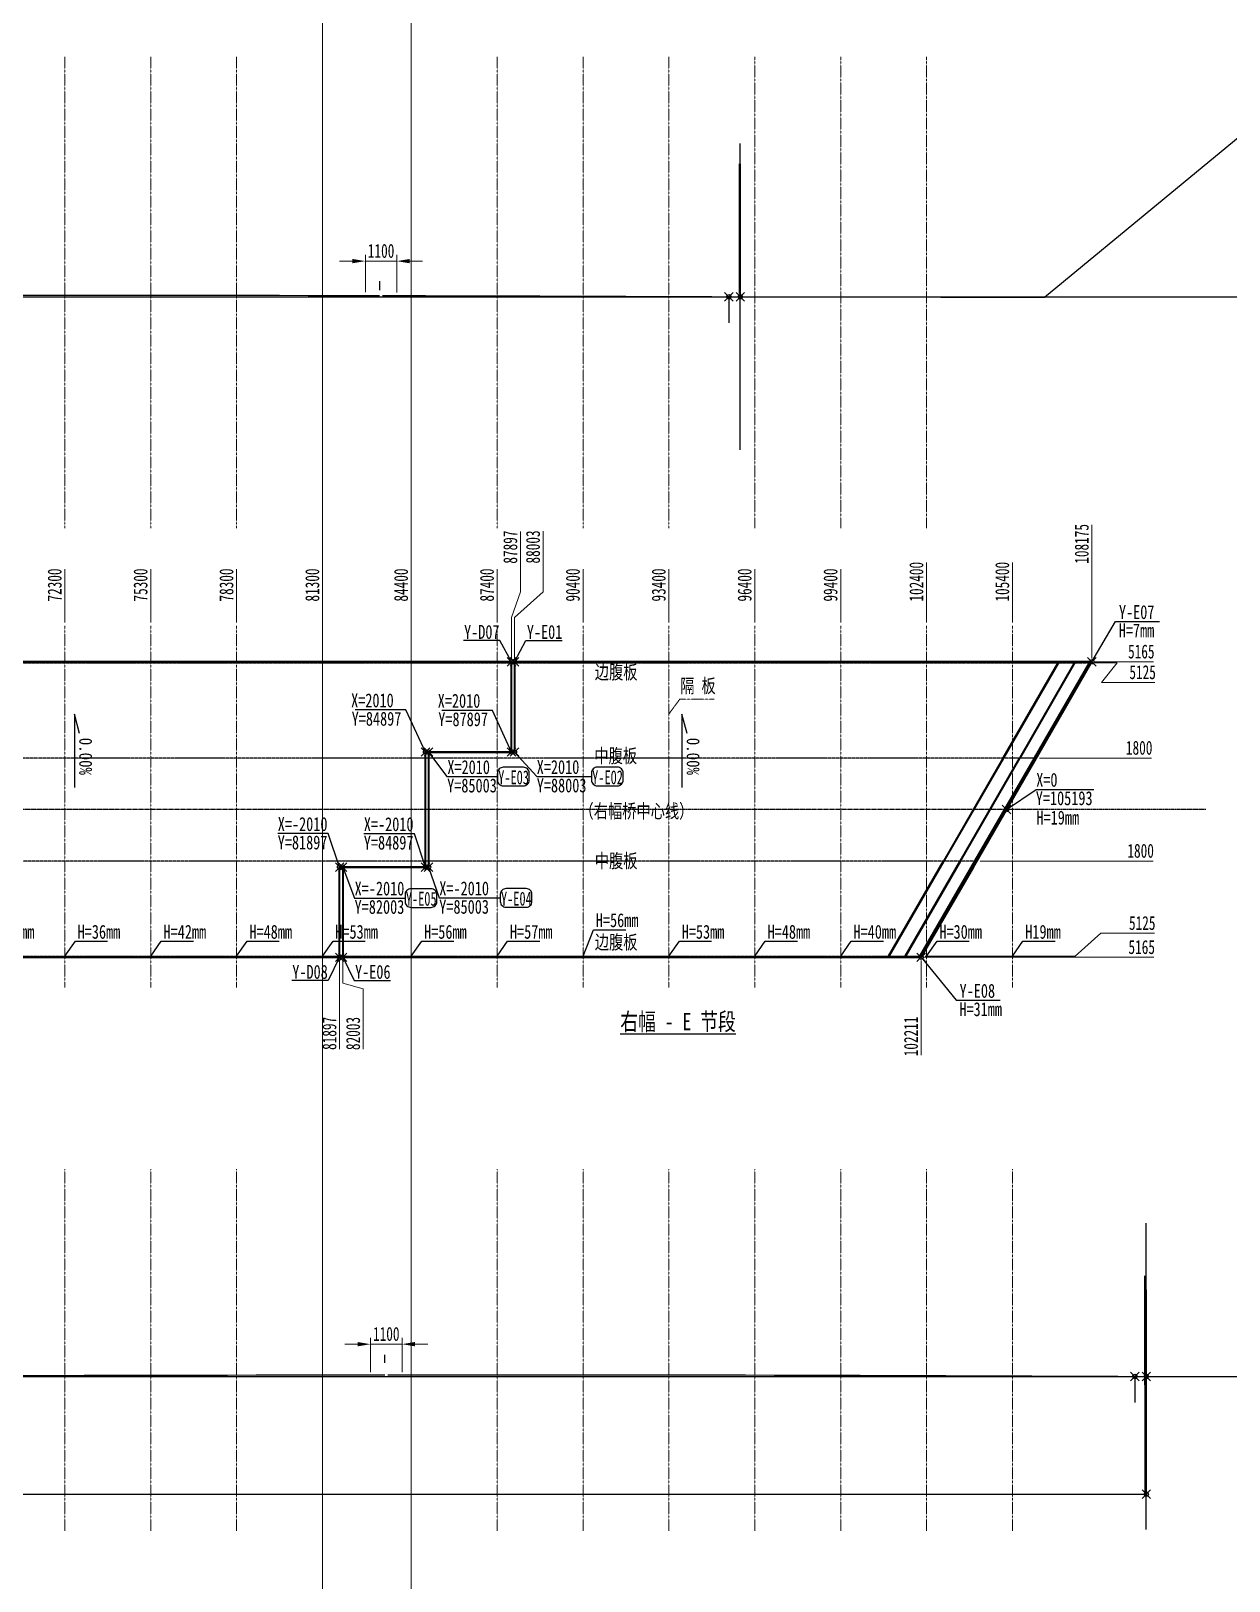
# Model space of a CAD drawing. Extents: x -158665 to 747974, y -1078007 to -307893.
# Drawn here: x 469478 to 511322, y -993117 to -938949 of the extents above; entities that cross this region are included whole.
import ezdxf

# ---------------------------------------------------------------- set-up
doc = ezdxf.new("R2010")
doc.units = 0
doc.header["$LTSCALE"] = 0.02
doc.header["$MEASUREMENT"] = 0
doc.header["$PDMODE"] = 35
doc.header["$PDSIZE"] = 150
for name, pattern in [('CENTER', [2, 1.25, -0.25, 0.25, -0.25]), ('CENTER2', [28.575, 19.05, -3.175, 3.175, -3.175]), ('PHANTOM', [63.5, 31.75, -6.35, 6.35, -6.35, 6.35, -6.35])]:
    doc.linetypes.add(name, pattern=pattern)
doc.layers.get('0').update_dxf_attribs({"linetype": 'CONTINUOUS'})
doc.layers.get('Defpoints').update_dxf_attribs({"linetype": 'CONTINUOUS'})
doc.layers.add('1', color=1, linetype='CONTINUOUS')
doc.layers.add('2', color=7, linetype='CONTINUOUS')
doc.layers.add('1图框轮廓', color=7, linetype='CONTINUOUS', lineweight=35)
doc.layers.add('3中心线层', color=1, linetype='CENTER', lineweight=13)
doc.styles.add('仿宋', font='仿宋_GB2312_1.ttf', dxfattribs={"width": 0.7})
doc.dimstyles.new('180', dxfattribs={"dimscale": 180, "dimtxt": 2.7, "dimasz": 2.5, "dimexe": 1.25, "dimexo": 0.625, "dimtad": 1, "dimdec": 0, "dimdsep": 46, "dimtxsty": '仿宋', "dimcen": 2.5, "dimclrd": 3, "dimclre": 3, "dimclrt": 4, "dimazin": 0, "dimtfac": 1, "dimtdec": 0, "dimtmove": 0, "dimatfit": 3, "dimfxl": 1.25, "dimlwd": 13, "dimlwe": 13, "dimarcsym": 0})

# ---------------------------------------------------------------- blocks, each defined once
blk = doc.blocks.new('*D666')
at = {"color": 3, "lineweight": 13, "ltscale": 3}
for p, q in [((482761, -761454), (482761, -1077605)), ((479661, -761768), (479661, -1077605))]:
    blk.add_line(p, q, dxfattribs=at)
at = {"color": 3, "linetype": 'ByBlock', "lineweight": 13, "ltscale": 3}
blk.add_line((480111, -1077380), (482311, -1077380), dxfattribs=at)
at = {"color": 3, "ltscale": 3}
for points in [[(480111, -1077305), (480111, -1077455), (479661, -1077380)], [(482311, -1077305), (482311, -1077455), (482761, -1077380)]]:
    blk.add_solid(points, dxfattribs=at)
at = {"layer": 'Defpoints', "color": 0, "ltscale": 3}
for p in [(482761, -761342), (479661, -761656), (482761, -1077380)]:
    blk.add_point(p, dxfattribs=at)
at = {"color": 4, "ltscale": 3, "insert": (481211, -1077024), "char_height": 486, "attachment_point": 5, "style": '仿宋'}
blk.add_mtext('3100', dxfattribs=at)
blk = doc.blocks.new('btbtbtbt')
at = {"color": 8, "ltscale": 3}
for p, q in [((0, 0), (124479, 0)), ((101661, 0), (101661, -917))]:
    blk.add_line(p, q, dxfattribs=at)
blk.add_point((101661, -1), dxfattribs=at)
blk = doc.blocks.new('b f f f')
at = {"color": 8, "ltscale": 3}
for p, q in [((0, 0), (124479, 0)), ((101661, 0), (101661, -917))]:
    blk.add_line(p, q, dxfattribs=at)
blk.add_point((101661, -1), dxfattribs=at)
blk = doc.blocks.new('*D673')
at = {"color": 3, "lineweight": 13, "ltscale": 3}
for p, q in [((486576, -958544), (486576, -956438)), ((486258, -959444), (486576, -958544)), ((486258, -960879), (486258, -959444))]:
    blk.add_line(p, q, dxfattribs=at)
at = {"layer": 'Defpoints', "color": 0, "ltscale": 3}
for p in [(486576, -957644), (486258, -960991), (398361, -966156)]:
    blk.add_point(p, dxfattribs=at)
at = {"color": 4, "ltscale": 3, "insert": (486221, -956985), "char_height": 486, "attachment_point": 5, "rotation": 90, "style": '仿宋'}
blk.add_mtext('87897', dxfattribs=at)
blk = doc.blocks.new('*D674')
at = {"color": 3, "lineweight": 13, "ltscale": 3}
for p, q in [((487369, -958544), (487369, -956429)), ((486364, -959444), (487369, -958544)), ((486364, -960879), (486364, -959444))]:
    blk.add_line(p, q, dxfattribs=at)
at = {"layer": 'Defpoints', "color": 0, "ltscale": 3}
for p in [(487369, -957644), (486364, -960991), (398361, -966156)]:
    blk.add_point(p, dxfattribs=at)
at = {"color": 4, "ltscale": 3, "insert": (487013, -956980), "char_height": 486, "attachment_point": 5, "rotation": 90, "style": '仿宋'}
blk.add_mtext('88003', dxfattribs=at)
blk = doc.blocks.new('*D698')
at = {"color": 3, "lineweight": 13, "ltscale": 3}
blk.add_line((470661, -959624), (470661, -957756), dxfattribs=at)
at = {"layer": 'Defpoints', "color": 0, "ltscale": 3}
for p in [(470661, -958977), (470661, -959736), (398361, -966156)]:
    blk.add_point(p, dxfattribs=at)
at = {"color": 4, "ltscale": 3, "insert": (470305, -958310), "char_height": 486, "attachment_point": 5, "rotation": 90, "style": '仿宋'}
blk.add_mtext('72300', dxfattribs=at)
blk = doc.blocks.new('*D699')
at = {"color": 3, "lineweight": 13, "ltscale": 3}
blk.add_line((473661, -959624), (473661, -957756), dxfattribs=at)
at = {"layer": 'Defpoints', "color": 0, "ltscale": 3}
for p in [(473661, -958977), (473661, -959736), (398361, -966156)]:
    blk.add_point(p, dxfattribs=at)
at = {"color": 4, "ltscale": 3, "insert": (473305, -958310), "char_height": 486, "attachment_point": 5, "rotation": 90, "style": '仿宋'}
blk.add_mtext('75300', dxfattribs=at)
blk = doc.blocks.new('*D700')
at = {"color": 3, "lineweight": 13, "ltscale": 3}
blk.add_line((476661, -959624), (476661, -957756), dxfattribs=at)
at = {"layer": 'Defpoints', "color": 0, "ltscale": 3}
for p in [(476661, -958977), (476661, -959736), (398361, -966156)]:
    blk.add_point(p, dxfattribs=at)
at = {"color": 4, "ltscale": 3, "insert": (476305, -958310), "char_height": 486, "attachment_point": 5, "rotation": 90, "style": '仿宋'}
blk.add_mtext('78300', dxfattribs=at)
blk = doc.blocks.new('*D701')
at = {"color": 3, "lineweight": 13, "ltscale": 3}
blk.add_line((479661, -959624), (479661, -957756), dxfattribs=at)
at = {"layer": 'Defpoints', "color": 0, "ltscale": 3}
for p in [(479661, -958977), (479661, -959736), (398361, -966156)]:
    blk.add_point(p, dxfattribs=at)
at = {"color": 4, "ltscale": 3, "insert": (479305, -958310), "char_height": 486, "attachment_point": 5, "rotation": 90, "style": '仿宋'}
blk.add_mtext('81300', dxfattribs=at)
blk = doc.blocks.new('*D702')
at = {"color": 3, "lineweight": 13, "ltscale": 3}
blk.add_line((482761, -959624), (482761, -957756), dxfattribs=at)
at = {"layer": 'Defpoints', "color": 0, "ltscale": 3}
for p in [(482761, -958977), (482761, -959736), (398361, -966156)]:
    blk.add_point(p, dxfattribs=at)
at = {"color": 4, "ltscale": 3, "insert": (482405, -958310), "char_height": 486, "attachment_point": 5, "rotation": 90, "style": '仿宋'}
blk.add_mtext('84400', dxfattribs=at)
blk = doc.blocks.new('*D703')
at = {"color": 3, "lineweight": 13, "ltscale": 3}
blk.add_line((485761, -959624), (485761, -957756), dxfattribs=at)
at = {"layer": 'Defpoints', "color": 0, "ltscale": 3}
for p in [(485761, -958977), (485761, -959736), (398361, -966156)]:
    blk.add_point(p, dxfattribs=at)
at = {"color": 4, "ltscale": 3, "insert": (485405, -958310), "char_height": 486, "attachment_point": 5, "rotation": 90, "style": '仿宋'}
blk.add_mtext('87400', dxfattribs=at)
blk = doc.blocks.new('*D704')
at = {"color": 3, "lineweight": 13, "ltscale": 3}
blk.add_line((488761, -959624), (488761, -957756), dxfattribs=at)
at = {"layer": 'Defpoints', "color": 0, "ltscale": 3}
for p in [(488761, -958977), (488761, -959736), (398361, -966156)]:
    blk.add_point(p, dxfattribs=at)
at = {"color": 4, "ltscale": 3, "insert": (488405, -958310), "char_height": 486, "attachment_point": 5, "rotation": 90, "style": '仿宋'}
blk.add_mtext('90400', dxfattribs=at)
blk = doc.blocks.new('*D705')
at = {"color": 3, "lineweight": 13, "ltscale": 3}
blk.add_line((491761, -959624), (491761, -957756), dxfattribs=at)
at = {"layer": 'Defpoints', "color": 0, "ltscale": 3}
for p in [(491761, -958977), (491761, -959736), (398361, -966156)]:
    blk.add_point(p, dxfattribs=at)
at = {"color": 4, "ltscale": 3, "insert": (491405, -958310), "char_height": 486, "attachment_point": 5, "rotation": 90, "style": '仿宋'}
blk.add_mtext('93400', dxfattribs=at)
blk = doc.blocks.new('*D706')
at = {"color": 3, "lineweight": 13, "ltscale": 3}
blk.add_line((494761, -959624), (494761, -957756), dxfattribs=at)
at = {"layer": 'Defpoints', "color": 0, "ltscale": 3}
for p in [(494761, -958977), (494761, -959736), (398361, -966156)]:
    blk.add_point(p, dxfattribs=at)
at = {"color": 4, "ltscale": 3, "insert": (494405, -958310), "char_height": 486, "attachment_point": 5, "rotation": 90, "style": '仿宋'}
blk.add_mtext('96400', dxfattribs=at)
blk = doc.blocks.new('*D707')
at = {"color": 3, "lineweight": 13, "ltscale": 3}
blk.add_line((497761, -959624), (497761, -957756), dxfattribs=at)
at = {"layer": 'Defpoints', "color": 0, "ltscale": 3}
for p in [(497761, -958977), (497761, -959736), (398361, -966156)]:
    blk.add_point(p, dxfattribs=at)
at = {"color": 4, "ltscale": 3, "insert": (497405, -958310), "char_height": 486, "attachment_point": 5, "rotation": 90, "style": '仿宋'}
blk.add_mtext('99400', dxfattribs=at)
blk = doc.blocks.new('*D708')
at = {"color": 3, "lineweight": 13, "ltscale": 3}
blk.add_line((500761, -959624), (500761, -957528), dxfattribs=at)
at = {"layer": 'Defpoints', "color": 0, "ltscale": 3}
for p in [(500761, -958977), (500761, -959736), (398361, -966156)]:
    blk.add_point(p, dxfattribs=at)
at = {"color": 4, "ltscale": 3, "insert": (500405, -958196), "char_height": 486, "attachment_point": 5, "rotation": 90, "style": '仿宋'}
blk.add_mtext('102400', dxfattribs=at)
blk = doc.blocks.new('*D709')
at = {"color": 3, "lineweight": 13, "ltscale": 3}
blk.add_line((503761, -959624), (503761, -957528), dxfattribs=at)
at = {"layer": 'Defpoints', "color": 0, "ltscale": 3}
for p in [(503761, -958977), (503761, -959736), (398361, -966156)]:
    blk.add_point(p, dxfattribs=at)
at = {"color": 4, "ltscale": 3, "insert": (503405, -958196), "char_height": 486, "attachment_point": 5, "rotation": 90, "style": '仿宋'}
blk.add_mtext('105400', dxfattribs=at)
blk = doc.blocks.new('*D710')
at = {"color": 3, "lineweight": 13, "ltscale": 3}
blk.add_line((506536, -960879), (506536, -956212), dxfattribs=at)
at = {"layer": 'Defpoints', "color": 0, "ltscale": 3}
for p in [(506536, -957644), (506536, -960991), (398361, -966156)]:
    blk.add_point(p, dxfattribs=at)
at = {"color": 4, "ltscale": 3, "insert": (506180, -956872), "char_height": 486, "attachment_point": 5, "rotation": 90, "style": '仿宋'}
blk.add_mtext('108175', dxfattribs=at)
blk = doc.blocks.new('*D711')
at = {"color": 3, "lineweight": 13, "ltscale": 3}
blk.add_line((506648, -960991), (508686, -960991), dxfattribs=at)
at = {"layer": 'Defpoints', "color": 0, "ltscale": 3}
for p in [(506536, -960991), (507719, -960991), (398361, -966156)]:
    blk.add_point(p, dxfattribs=at)
at = {"color": 4, "ltscale": 3, "insert": (508259, -960636), "char_height": 486, "attachment_point": 5, "style": '仿宋'}
blk.add_mtext('5165', dxfattribs=at)
blk = doc.blocks.new('*D712')
at = {"color": 3, "lineweight": 13, "ltscale": 3}
blk.add_line((500684, -971321), (508702, -971321), dxfattribs=at)
at = {"layer": 'Defpoints', "color": 0, "ltscale": 3}
for p in [(398361, -966156), (500572, -971321), (507734, -971321)]:
    blk.add_point(p, dxfattribs=at)
at = {"color": 4, "ltscale": 3, "insert": (508274, -970966), "char_height": 486, "attachment_point": 5, "style": '仿宋'}
blk.add_mtext('5165', dxfattribs=at)
blk = doc.blocks.new('*D713')
at = {"color": 3, "lineweight": 13, "ltscale": 3}
blk.add_line((502627, -967956), (508670, -967956), dxfattribs=at)
at = {"layer": 'Defpoints', "color": 0, "ltscale": 3}
for p in [(398361, -966156), (502514, -967956), (507692, -967956)]:
    blk.add_point(p, dxfattribs=at)
at = {"color": 4, "ltscale": 3, "insert": (508237, -967601), "char_height": 486, "attachment_point": 5, "style": '仿宋'}
blk.add_mtext('1800', dxfattribs=at)
blk = doc.blocks.new('*D714')
at = {"color": 3, "lineweight": 13, "ltscale": 3}
blk.add_line((504705, -964356), (508618, -964356), dxfattribs=at)
at = {"layer": 'Defpoints', "color": 0, "ltscale": 3}
for p in [(504593, -964356), (507639, -964356), (398361, -966156)]:
    blk.add_point(p, dxfattribs=at)
at = {"color": 4, "ltscale": 3, "insert": (508185, -964001), "char_height": 486, "attachment_point": 5, "style": '仿宋'}
blk.add_mtext('1800', dxfattribs=at)
blk = doc.blocks.new('*D715')
at = {"color": 3, "lineweight": 13, "ltscale": 3}
for p, q in [((506625, -961031), (507413, -961031)), ((507413, -961031), (506866, -961715)), ((506866, -961715), (508733, -961715))]:
    blk.add_line(p, q, dxfattribs=at)
at = {"layer": 'Defpoints', "color": 0, "ltscale": 3}
for p in [(506513, -961031), (507766, -961715), (398361, -966156)]:
    blk.add_point(p, dxfattribs=at)
at = {"color": 4, "ltscale": 3, "insert": (508306, -961359), "char_height": 486, "attachment_point": 5, "style": '仿宋'}
blk.add_mtext('5125', dxfattribs=at)
blk = doc.blocks.new('*D716')
at = {"color": 3, "lineweight": 13, "ltscale": 3}
for p, q in [((505952, -971281), (506852, -970481)), ((506852, -970481), (508720, -970481)), ((500707, -971281), (505952, -971281))]:
    blk.add_line(p, q, dxfattribs=at)
at = {"layer": 'Defpoints', "color": 0, "ltscale": 3}
for p in [(398361, -966156), (507752, -970481), (500595, -971281)]:
    blk.add_point(p, dxfattribs=at)
at = {"color": 4, "ltscale": 3, "insert": (508292, -970125), "char_height": 486, "attachment_point": 5, "style": '仿宋'}
blk.add_mtext('5125', dxfattribs=at)
blk = doc.blocks.new('*D724')
at = {"color": 3, "lineweight": 13, "ltscale": 3}
blk.add_line((480258, -971434), (480258, -974527), dxfattribs=at)
at = {"layer": 'Defpoints', "color": 0, "ltscale": 3}
for p in [(398361, -966156), (480258, -971321), (480258, -973320)]:
    blk.add_point(p, dxfattribs=at)
at = {"color": 4, "ltscale": 3, "insert": (479903, -973979), "char_height": 486, "attachment_point": 5, "rotation": 90, "style": '仿宋'}
blk.add_mtext('81897', dxfattribs=at)
blk = doc.blocks.new('*D725')
at = {"color": 3, "lineweight": 13, "ltscale": 3}
for p, q in [((480364, -971434), (480364, -972221)), ((480364, -972221), (481085, -972420)), ((481085, -972420), (481085, -974536))]:
    blk.add_line(p, q, dxfattribs=at)
at = {"layer": 'Defpoints', "color": 0, "ltscale": 3}
for p in [(398361, -966156), (480364, -971321), (481085, -973320)]:
    blk.add_point(p, dxfattribs=at)
at = {"color": 4, "ltscale": 3, "insert": (480729, -973984), "char_height": 486, "attachment_point": 5, "rotation": 90, "style": '仿宋'}
blk.add_mtext('82003', dxfattribs=at)
blk = doc.blocks.new('*D726')
at = {"color": 3, "lineweight": 13, "ltscale": 3}
blk.add_line((500572, -971434), (500572, -974742), dxfattribs=at)
at = {"layer": 'Defpoints', "color": 0, "ltscale": 3}
for p in [(398361, -966156), (500572, -971321), (500572, -973320)]:
    blk.add_point(p, dxfattribs=at)
at = {"color": 4, "ltscale": 3, "insert": (500216, -974087), "char_height": 486, "attachment_point": 5, "rotation": 90, "style": '仿宋'}
blk.add_mtext('102211', dxfattribs=at)
blk = doc.blocks.new('*D792')
at = {"color": 3, "lineweight": 13, "ltscale": 3}
for p, q in [((481156, -948080), (481156, -946766)), ((482256, -948082), (482256, -946766))]:
    blk.add_line(p, q, dxfattribs=at)
at = {"color": 3, "linetype": 'ByBlock', "lineweight": 13, "ltscale": 3}
for p, q in [((480706, -946991), (480256, -946991)), ((482256, -946991), (481156, -946991)), ((482706, -946991), (483156, -946991))]:
    blk.add_line(p, q, dxfattribs=at)
at = {"color": 3, "ltscale": 3}
for points in [[(480706, -946916), (480706, -947066), (481156, -946991)], [(482706, -946916), (482706, -947066), (482256, -946991)]]:
    blk.add_solid(points, dxfattribs=at)
at = {"layer": 'Defpoints', "color": 0, "ltscale": 3}
for p in [(481156, -946991), (481156, -948193), (482256, -948194)]:
    blk.add_point(p, dxfattribs=at)
at = {"color": 4, "ltscale": 3, "insert": (481706, -946636), "char_height": 486, "attachment_point": 5, "style": '仿宋'}
blk.add_mtext('1100', dxfattribs=at)
blk = doc.blocks.new('*D796')
at = {"color": 3, "lineweight": 13, "ltscale": 3}
for p, q in [((481337, -985822), (481337, -984616)), ((482437, -985821), (482437, -984616))]:
    blk.add_line(p, q, dxfattribs=at)
at = {"color": 3, "linetype": 'ByBlock', "lineweight": 13, "ltscale": 3}
for p, q in [((480887, -984841), (480437, -984841)), ((482437, -984841), (481337, -984841)), ((482887, -984841), (483337, -984841))]:
    blk.add_line(p, q, dxfattribs=at)
at = {"color": 3, "ltscale": 3}
for points in [[(480887, -984766), (480887, -984916), (481337, -984841)], [(482887, -984766), (482887, -984916), (482437, -984841)]]:
    blk.add_solid(points, dxfattribs=at)
at = {"layer": 'Defpoints', "color": 0, "ltscale": 3}
for p in [(481337, -984841), (481337, -985935), (482437, -985934)]:
    blk.add_point(p, dxfattribs=at)
at = {"color": 4, "ltscale": 3, "insert": (481887, -984485), "char_height": 486, "attachment_point": 5, "style": '仿宋'}
blk.add_mtext('1100', dxfattribs=at)

msp = doc.modelspace()

# ---------------------------------------------------------------- linework, layer by layer
at = {"color": 1, "ltscale": 3}
for p, q in [((494253.8, -953591), (494253.8, -942882.4)), ((508435.2, -991321.3), (508435.1, -980612.7))]:
    msp.add_line(p, q, dxfattribs=at)
at = {"color": 7, "linetype": 'PHANTOM', "ltscale": 10}
for p, q in [((506112.6, -961031.4), (409112.2, -961031.4)), ((409112.2, -961031.4), (506512.6, -961031.4)), ((504592.9, -964356.4), (406066, -964356.4)), ((502514.4, -967956.4), (402767.8, -967956.4)), ((399721.6, -971281.4), (500594.7, -971281.4))]:
    msp.add_line(p, q, dxfattribs=at)
at = {"color": 33}
for p, q in [((482570.8, -962673.9), (480803.5, -962673.9)), ((483258.1, -964146.4), (482570.8, -962673.9)), ((485595.9, -962690), (483828.6, -962690)), ((486258.1, -964146.4), (485595.9, -962690)), ((483364.1, -964146.4), (484006.4, -965005.9)), ((486364.1, -964146.4), (487146, -965003.1)), ((484006.4, -965005.9), (485773.7, -965005.9)), ((487146, -965003.1), (489055.5, -965003.1)), ((503553.7, -966156.4), (504583.5, -965451.2)), ((504583.5, -965451.2), (506603, -965451.2)), ((479862.5, -966996.7), (478095.1, -966996.7)), ((480258.1, -968166.4), (479862.5, -966996.7)), ((482868.6, -967002.4), (481101.2, -967002.4)), ((483258.1, -968166.4), (482868.6, -967002.4)), ((480364.1, -968166.4), (480779.7, -969249.1)), ((483364.1, -968166.4), (483736.7, -969245.3)), ((480779.7, -969249.1), (482547.1, -969249.1)), ((483736.7, -969245.3), (485870.7, -969245.3))]:
    msp.add_line(p, q, dxfattribs=at)
at = {"color": 6, "linetype": 'PHANTOM', "ltscale": 15}
msp.add_line((510510.2, -966156.4), (398360.9, -966156.4), dxfattribs=at)
at = {"color": 6, "ltscale": 3}
msp.add_line((412035.4, -990086), (508435.2, -990085.4), dxfattribs=at)
at = {"color": 3}
for points in [[(481755.8, -948193.1), (482255.8, -948194.3), (483255.8, -948196.9), (484255.8, -948199.8), (485255.8, -948202.7), (486255.8, -948206), (487255.8, -948209.4), (488255.8, -948212.9), (489255.8, -948216.6), (490255.8, -948220.5), (491255.8, -948224.4), (492255.8, -948228.5), (493255.8, -948232.7), (494255.8, -948236.7), (495255.8, -948236.9), (496255.8, -948238.4), (497255.8, -948239.9), (498255.8, -948241.5), (499255.9, -948243), (500255.9, -948244.7), (501255.9, -948246.3), (502255.9, -948248.1), (503255.9, -948249.8), (504334.5, -948252.8), (504873.8, -948254.3), (575275.2, -890172.7)], [(463655.5, -948187.2), (464155.6, -948186.5), (465155.6, -948185.2), (466155.6, -948183.9), (467155.6, -948182.9), (468155.7, -948182.1), (469155.7, -948181.4), (470155.7, -948180.9), (471155.7, -948180.7), (472155.7, -948180.7), (473155.8, -948180.9), (474155.8, -948181.3), (475155.8, -948182.1), (476155.8, -948182.9), (477155.8, -948184.2), (478155.8, -948185.6), (479155.8, -948187.3), (480155.8, -948189.2), (481155.8, -948191.3), (481655.8, -948192.5)]]:
    msp.add_lwpolyline(points, dxfattribs=at)
at = {"color": 6}
for points in [[(506535.7, -960991.4), (507356.1, -959588.7), (508893.9, -959588.7)], [(486258.1, -960991.4), (485855.7, -960250.1), (484585.6, -960250.1)], [(486364.1, -960991.4), (486766.5, -960250.1), (488036.5, -960250.1)], [(480258.1, -971321.4), (479855.7, -972129.7), (478585.6, -972129.7)], [(480364.1, -971321.4), (480766.5, -972129.7), (482036.5, -972129.7)], [(500571.6, -971321.4), (501789.5, -972824.2), (503327.3, -972824.2)]]:
    msp.add_lwpolyline(points, dxfattribs=at)
at = {"color": 7, "ltscale": 3}
for points in [[(503457.9, -964348.4), (503435.4, -964335.4), (505343, -961031.4), (505365.5, -961044.4), (503457.9, -964348.4)], [(504035.2, -964348.4), (504012.7, -964335.4), (505920.3, -961031.4), (505942.8, -961044.4), (504035.2, -964348.4)], [(504551.3, -964348.4), (504528.8, -964335.4), (506436.4, -961031.4), (506458.9, -961044.4), (504551.3, -964348.4)], [(501379.4, -967948.4), (501356.9, -967935.4), (503418.7, -964364.4), (503441.2, -964377.4), (501379.4, -967948.4)], [(501956.7, -967948.4), (501934.2, -967935.4), (503995.9, -964364.4), (504018.4, -964377.4), (501956.7, -967948.4)], [(502472.8, -967948.4), (502450.3, -967935.4), (504512.1, -964364.4), (504534.6, -964377.4), (502472.8, -967948.4)], [(499455.1, -971281.4), (499432.6, -971268.4), (501340.2, -967964.4), (501362.7, -967977.4), (499455.1, -971281.4)], [(500032.4, -971281.4), (500009.8, -971268.4), (501917.4, -967964.4), (501939.9, -967977.4), (500032.4, -971281.4)], [(500548.5, -971281.4), (500526, -971268.4), (502433.6, -967964.4), (502456.1, -967977.4), (500548.5, -971281.4)]]:
    msp.add_lwpolyline(points, dxfattribs=at)
at = {"color": 33}
for points in [[(471175.7, -963493.9), (470994.8, -962818.9), (470994.8, -965386)], [(492394.1, -963493.9), (492213.3, -962818.9), (492213.3, -965386)]]:
    msp.add_lwpolyline(points, dxfattribs=at)
at = {"color": 6}
for points in [[(485973.7, -965331.6), (486679, -965331.6, 0.4142136), (486879, -965131.6), (486879, -964880.3, 0.4142136), (486679, -964680.3), (485973.7, -964680.3, 0.4142136), (485773.7, -964880.3), (485773.7, -965131.6, 0.4142136)], [(489255.5, -965328.8), (489960.8, -965328.8, 0.4142136), (490160.8, -965128.8), (490160.8, -964877.4, 0.4142136), (489960.8, -964677.4), (489255.5, -964677.4, 0.4142136), (489055.5, -964877.4), (489055.5, -965128.8, 0.4142136)], [(482747.1, -969574.8), (483452.4, -969574.8, 0.4142136), (483652.4, -969374.8), (483652.4, -969123.4, 0.4142136), (483452.4, -968923.4), (482747.1, -968923.4, 0.4142136), (482547.1, -969123.4), (482547.1, -969374.8, 0.4142136)], [(486070.7, -969571), (486776, -969571, 0.4142136), (486976, -969371), (486976, -969119.7, 0.4142136), (486776, -968919.7), (486070.7, -968919.7, 0.4142136), (485870.7, -969119.7), (485870.7, -969371, 0.4142136)]]:
    msp.add_lwpolyline(points, format="xyb", close=True, dxfattribs=at)
at = {"color": 2}
for points in [[(488760.9, -971281.4), (489127.1, -970357), (490250.9, -970357)], [(470660.9, -971281.4), (471027.1, -970761.6), (472150.9, -970761.6)], [(473660.9, -971281.4), (474027.1, -970761.6), (475150.9, -970761.6)], [(476660.9, -971281.4), (477027.1, -970761.6), (478150.9, -970761.6)], [(479660.9, -971281.4), (480027.1, -970761.6), (481150.9, -970761.6)], [(482760.9, -971281.4), (483127.1, -970761.6), (484250.9, -970761.6)], [(485760.9, -971281.4), (486127.1, -970761.6), (487250.9, -970761.6)], [(491760.9, -971281.4), (492127.1, -970761.6), (493250.9, -970761.6)], [(494760.9, -971281.4), (495127.1, -970761.6), (496250.9, -970761.6)], [(497760.9, -971281.4), (498127.1, -970761.6), (499250.9, -970761.6)], [(500760.9, -971281.4), (501127.1, -970761.6), (502250.9, -970761.6)], [(503760.9, -971281.4), (504127.1, -970761.6), (505250.9, -970761.6)]]:
    msp.add_lwpolyline(points, dxfattribs=at)
at = {"color": 1}
for points in [[(462836.2, -985941.4), (463336.2, -985942), (464336.2, -985940.9), (465336.3, -985939.5), (466336.3, -985937.9), (467336.3, -985936.2), (468336.3, -985934.4), (469336.4, -985932.4), (470336.4, -985930.4), (471336.4, -985928.3), (472336.5, -985926.2), (473336.5, -985924.1), (474336.5, -985922), (475336.6, -985920.1), (476336.6, -985918.2), (477336.6, -985916.4), (478336.6, -985914.7), (479336.7, -985913.2), (480336.7, -985911.9), (481336.7, -985910.7), (481836.7, -985910.3)], [(481936.7, -985910.9), (482436.7, -985910.4), (483436.8, -985909.6), (484436.8, -985909), (485436.8, -985908.7), (486436.8, -985908.6), (487436.8, -985908.7), (488436.9, -985909.2), (489436.9, -985909.9), (490436.9, -985910.8), (491436.9, -985912), (492436.9, -985913.6), (493436.9, -985915.3), (494436.9, -985917.3), (495436.9, -985919.6), (496436.9, -985922.1), (497436.9, -985924.9), (498436.9, -985927.8), (499436.9, -985931), (500436.9, -985934.5), (501436.9, -985938), (502436.9, -985941.8), (503436.9, -985945.7), (504436.9, -985949.8), (505436.9, -985954), (506436.9, -985958.3), (507436.9, -985962.8), (508436.9, -985967), (509436.9, -985967.1), (510436.9, -985968.6), (511436.9, -985970.1)]]:
    msp.add_lwpolyline(points, dxfattribs=at)
at = {"color": 33, "ltscale": 3}
for p in [(486258.1, -960991.4), (486364.1, -960991.4), (506535.7, -960991.4), (483258.1, -964146.4), (483364.1, -964146.4), (486258.1, -964146.4), (486364.1, -964146.4), (503553.7, -966156.4), (480258.1, -968166.4), (480364.1, -968166.4), (483258.1, -968166.4), (483364.1, -968166.4), (480258.1, -971321.4), (480364.1, -971321.4), (500571.6, -971321.4)]:
    msp.add_point(p, dxfattribs=at)
at = {"color": 6, "ltscale": 3}
msp.add_point((508435.2, -990085.4), dxfattribs=at)
at = {"layer": '1', "color": 3}
for p, q in [((494207.9, -943590.3), (494207.9, -948122.7)), ((508389, -990085.4), (508388.9, -982457.8))]:
    msp.add_line(p, q, dxfattribs=at)
at = {"layer": '1', "color": 8}
for p, q in [((494253.8, -943592), (494253.8, -948236.7)), ((508435.1, -982942.4), (508435.2, -990085.4))]:
    msp.add_line(p, q, dxfattribs=at)
at = {"layer": '1', "color": 25}
for p in [(494253.8, -948236.7), (508435.1, -985967)]:
    msp.add_point(p, dxfattribs=at)
at = {"layer": '1图框轮廓', "color": 1}
for points in [[(483258.1, -964146.4), (486258.1, -964146.4), (486258.1, -960991.4), (464314.1, -960991.4), (464314.1, -964146.4), (461314.1, -964146.4), (461314.1, -968166.4), (458414.1, -968166.4), (458414.1, -971321.4), (480258.1, -971321.4), (480258.1, -968166.4), (483258.1, -968166.4)], [(504714.1, -964146.4), (506535.7, -960991.4), (486364.1, -960991.4), (486364.1, -964146.4), (483364.1, -964146.4), (483364.1, -968166.4), (480364.1, -968166.4), (480364.1, -971321.4), (500571.6, -971321.4), (502393.2, -968166.4)]]:
    msp.add_lwpolyline(points, close=True, dxfattribs=at)
at = {"layer": '2', "color": 181, "ltscale": 3}
for p, q in [((481654.1, -947689.9), (481654.1, -948006.5)), ((481835.1, -985491.6), (481835.1, -985213.9))]:
    msp.add_line(p, q, dxfattribs=at)
at = {"layer": '3中心线层', "color": 7, "linetype": 'CENTER2', "ltscale": 20}
for p, q in [((494760.9, -956318.5), (494760.9, -939857.3)), ((497760.9, -956318.5), (497760.9, -939857.3)), ((500760.9, -956318.5), (500760.9, -939857.3))]:
    msp.add_line(p, q, dxfattribs=at)
for points in [[(470660.9, -939857.3), (470660.9, -956318.5)], [(473660.9, -939857.3), (473660.9, -956318.5)], [(476660.9, -939857.3), (476660.9, -956318.5)], [(479660.9, -939857.3), (479660.9, -956318.5)], [(482760.9, -939857.3), (482760.9, -956318.5)], [(485760.9, -939857.3), (485760.9, -956318.5)], [(488760.9, -939857.3), (488760.9, -956318.5)], [(491760.9, -939857.3), (491760.9, -956318.5)], [(470660.9, -959736.5), (470660.9, -972375.6)], [(473660.9, -959736.5), (473660.9, -972375.6)], [(476660.9, -959736.5), (476660.9, -972375.6)], [(479660.9, -959736.5), (479660.9, -972375.6)], [(482760.9, -959736.5), (482760.9, -972375.6)], [(485760.9, -959736.5), (485760.9, -972375.6)], [(488760.9, -959736.5), (488760.9, -972375.6)], [(491760.9, -959736.5), (491760.9, -972375.6)], [(494760.9, -959736.5), (494760.9, -972375.6)], [(497760.9, -959736.5), (497760.9, -972375.6)], [(500760.9, -959736.5), (500760.9, -972375.6)], [(503760.9, -959736.5), (503760.9, -972375.6)], [(491760.9, -962814.1), (492142.6, -962296.1), (493343.9, -962296.1)], [(470660.9, -978720.6), (470660.9, -991359.7)], [(473660.9, -978720.6), (473660.9, -991359.7)], [(476660.9, -978720.6), (476660.9, -991359.7)], [(479660.9, -978720.6), (479660.9, -991359.7)], [(482760.9, -978720.6), (482760.9, -991359.7)], [(485760.9, -978720.6), (485760.9, -991359.7)], [(488760.9, -978720.6), (488760.9, -991359.7)], [(491760.9, -978720.6), (491760.9, -991359.7)], [(494760.9, -978720.6), (494760.9, -991359.7)], [(497760.9, -978720.6), (497760.9, -991359.7)], [(500760.9, -978720.6), (500760.9, -991359.7)], [(503760.9, -978720.6), (503760.9, -991359.7)]]:
    msp.add_lwpolyline(points, dxfattribs=at)
at = {"layer": '3中心线层', "color": 1, "linetype": 'CENTER', "ltscale": 10}
for points in [[(505381.1, -960991.4), (499417, -971321.4)], [(505958.4, -960991.4), (499994.2, -971321.4)], [(506474.5, -960991.4), (500510.4, -971321.4)]]:
    msp.add_lwpolyline(points, dxfattribs=at)

# ---------------------------------------------------------------- block references
at = {"color": 8}
for name, p in [('btbtbtbt', (392192.9, -948235.5)), ('b f f f', (406373.9, -985965.7))]:
    msp.add_blockref(name, p, dxfattribs=at)

# ---------------------------------------------------------------- texts
at = {"color": 6, "style": '仿宋'}
for s, rotation, width, p in [('Y-E07', 0, 0.75, (507479, -959498.7)), ('Y-D07', 360, 0.75, (484604.1, -960192.6)), ('Y-E01', 0, 0.75, (486796.5, -960192.6)), ('Y-E03', 0, 0.65, (485797, -965274.9)), ('Y-E02', 0, 0.65, (489078.7, -965272.1)), ('Y-E05', 0, 0.65, (482570.3, -969518.1)), ('Y-E04', 0, 0.65, (485894, -969514.3)), ('Y-D08', 360, 0.75, (478604.1, -972072.2)), ('Y-E06', 0, 0.75, (480796.5, -972072.2)), ('Y-E08', 0, 0.75, (501912.4, -972734.2))]:
    msp.add_text(s, height=486, rotation=rotation, dxfattribs=dict(at, width=width)).set_placement(p)
at = {"color": 181, "style": '仿宋', "width": 0.75}
for s, p in [('H=7mm', (507471.9, -960141)), ('H=19mm', (504597.7, -966680.2)), ('H=56mm', (489207, -970267)), ('H=30mm', (468107, -970671.6)), ('H=36mm', (471107, -970671.6)), ('H=42mm', (474107, -970671.6)), ('H=48mm', (477107, -970671.6)), ('H=53mm', (480107, -970671.6)), ('H=56mm', (483207, -970671.6)), ('H=57mm', (486207, -970671.6)), ('H=53mm', (492207, -970671.6)), ('H=48mm', (495207, -970671.6)), ('H=40mm', (498207, -970671.6)), ('H=30mm', (501207, -970671.6)), ('H19mm', (504207, -970671.6)), ('H=31mm', (501905.3, -973376.6))]:
    msp.add_text(s, height=486, rotation=360, dxfattribs=at).set_placement(p)
at = {"color": 7, "style": '仿宋', "width": 0.75}
for s, height, p in [('边腹板', 486, (489170.6, -961595.8)), ('隔 板', 486, (492151.4, -962074.9)), ('中腹板', 486, (489156.6, -964520.8)), ('（右幅桥中心线）', 486, (488636.2, -966453)), ('中腹板', 486, (489170.6, -968191.2)), ('边腹板', 486, (489170.6, -971034.2)), ('%%U右幅 - E 节段', 607.5, (490060.4, -973870.7))]:
    msp.add_text(s, height=height, rotation=360, dxfattribs=at).set_placement(p)
at = {"color": 33, "style": '仿宋'}
for s, height, rotation, width, p in [('X=2010', 486, 360, 0.75, (480659, -962583.9)), ('X=2010', 486, 360, 0.75, (483684.1, -962600)), ('Y=84897', 486, 360, 0.75, (480678.4, -963226.2)), ('Y=87897', 486, 360, 0.75, (483703.5, -963242.4)), ('0.00%%%', 450, 270, 0.85, (471165.7, -963648)), ('0.00%%%', 450, 270, 0.85, (492384.1, -963648)), ('X=2010', 486, 360, 0.75, (484020.4, -964915.9)), ('X=2010', 486, 360, 0.75, (487141.5, -964913.1)), ('Y=85003', 486, 360, 0.75, (484012.8, -965558.3)), ('Y=88003', 486, 360, 0.75, (487143.6, -965555.5)), ('X=0', 486, 360, 0.75, (504588.9, -965361.2)), ('Y=105193', 486, 360, 0.75, (504573.9, -966003.6)), ('X=-2010', 486, 360, 0.75, (478097.1, -966906.7)), ('X=-2010', 486, 360, 0.75, (481103.2, -966912.4)), ('Y=81897', 486, 360, 0.75, (478096.1, -967549)), ('Y=84897', 486, 360, 0.75, (481102.2, -967554.8)), ('X=-2010', 486, 360, 0.75, (480781.7, -969159.1)), ('X=-2010', 486, 360, 0.75, (483738.7, -969155.3)), ('Y=82003', 486, 360, 0.75, (480780.7, -969801.4)), ('Y=85003', 486, 360, 0.75, (483737.7, -969797.7))]:
    msp.add_text(s, height=height, rotation=rotation, dxfattribs=dict(at, width=width)).set_placement(p)

# ---------------------------------------------------------------- dimensions: what is measured, and where the dimension line sits
at = {"color": 7, "ltscale": 3}
for base, p1, p2, picture, middle in [((482760.9, -1077379.7), (479660.9, -761655.7), (482760.9, -761341.6), '*D666', (481210.9, -1077024.2)), ((481155.8, -946991.3), (482255.8, -948194.3), (481155.8, -948192.8), '*D792', (481705.8, -946635.8)), ((481336.8, -984840.5), (482436.8, -985933.5), (481336.8, -985934.8), '*D796', (481886.8, -984485))]:
    dim = msp.add_linear_dim(base=base, p1=p1, p2=p2, dimstyle='180', dxfattribs=at)
    dim.commit()
    dim.dimension.update_dxf_attribs({"geometry": picture, "text_midpoint": middle})
at = {"color": 33, "ltscale": 3}
for feature_location, offset, dtype, picture, middle in [((506535.7, -960991.4), (0, 3346.9), 1, '*D710', (506180.2, -956871.8)), ((486364.1, -960991.4), (1004.6, 3346.9), 1, '*D674', (487013.2, -956980.3)), ((486258.1, -960991.4), (318.4, 3346.9), 1, '*D673', (486220.9, -956984.9)), ((500760.9, -959736.5), (0, 759.4), 1, '*D708', (500405.4, -958196.1)), ((503760.9, -959736.5), (0, 759.4), 1, '*D709', (503405.4, -958196.1)), ((470660.9, -959736.5), (0, 759.4), 1, '*D698', (470305.4, -958310.1)), ((473660.9, -959736.5), (0, 759.4), 1, '*D699', (473305.4, -958310.1)), ((476660.9, -959736.5), (0, 759.4), 1, '*D700', (476305.4, -958310.1)), ((479660.9, -959736.5), (0, 759.4), 1, '*D701', (479305.4, -958310.1)), ((482760.9, -959736.5), (0, 759.4), 1, '*D702', (482405.4, -958310.1)), ((485760.9, -959736.5), (0, 759.4), 1, '*D703', (485405.4, -958310.1)), ((488760.9, -959736.5), (0, 759.4), 1, '*D704', (488405.4, -958310.1)), ((491760.9, -959736.5), (0, 759.4), 1, '*D705', (491405.4, -958310.1)), ((494760.9, -959736.5), (0, 759.4), 1, '*D706', (494405.4, -958310.1)), ((497760.9, -959736.5), (0, 759.4), 1, '*D707', (497405.4, -958310.1)), ((506535.7, -960991.4), (1182.9, 0), 0, '*D711', (508258.7, -960635.9)), ((506512.6, -961031.4), (1253, -683.3), 0, '*D715', (508305.6, -961359.2)), ((504592.9, -964356.4), (3046.2, 0), 0, '*D714', (508184.6, -964000.9)), ((500571.6, -971321.4), (7162.5, 0), 0, '*D712', (508274.2, -970965.9)), ((502514.4, -967956.4), (5177.2, 0), 0, '*D713', (508237.2, -967600.9)), ((500594.7, -971281.4), (7157.4, 800.4), 0, '*D716', (508292.2, -970125.4)), ((480258.1, -971321.4), (0, -1998.5), 1, '*D724', (479902.6, -973979.4)), ((480364.1, -971321.4), (720.5, -1998.5), 1, '*D725', (480729.1, -973984)), ((500571.6, -971321.4), (0, -1998.5), 1, '*D726', (500216.1, -974087))]:
    dim = msp.add_ordinate_dim(feature_location=feature_location, offset=offset, dtype=dtype, origin=(398360.9, -966156.4), dimstyle='180', dxfattribs=at)
    dim.commit()
    dim.dimension.update_dxf_attribs({"geometry": picture, "text_midpoint": middle})

doc.saveas('drawing.dxf')
